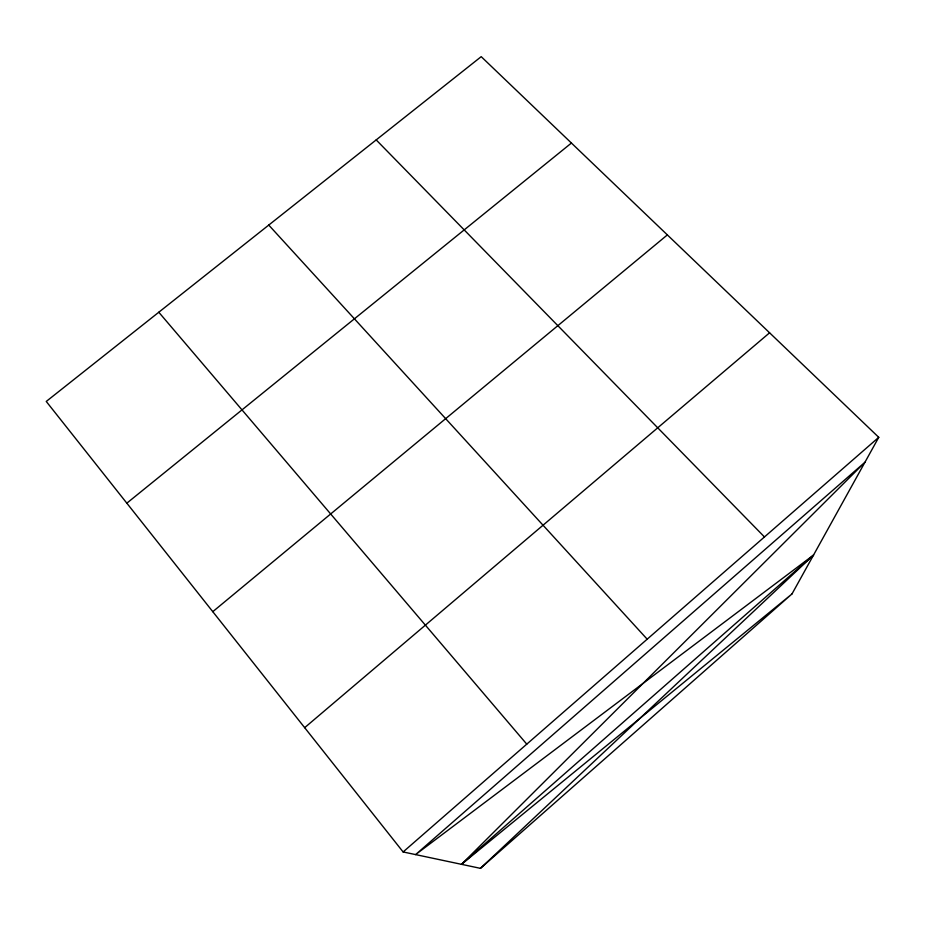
<?xml version="1.0" encoding="UTF-8"?>
<svg xmlns="http://www.w3.org/2000/svg" width="925" height="925" viewBox="0 0 925 925"><rect width="100%" height="100%" fill="white"/><g stroke="black" fill="none" stroke-linecap="round" stroke-linejoin="round"><path stroke-width="1.39" d="M791.997 593.931L878.75 437.328L481.208 56.656L46.25 401.45L403.115 851.948L480.445 868.344L791.997 593.931L461.506 864.332L864.944 462.246L415.603 854.596L813.538 555.046L480.445 868.344M461.506 864.332L813.538 555.046M403.115 851.948L878.75 437.328M304.672 727.674L769.588 332.803M212.785 611.679L667.364 234.904M126.829 503.177L571.419 143.04M376.186 139.906L764.466 536.951M268.747 225.076L647.188 639.187M158.799 312.234L526.776 744.151"/></g></svg>
